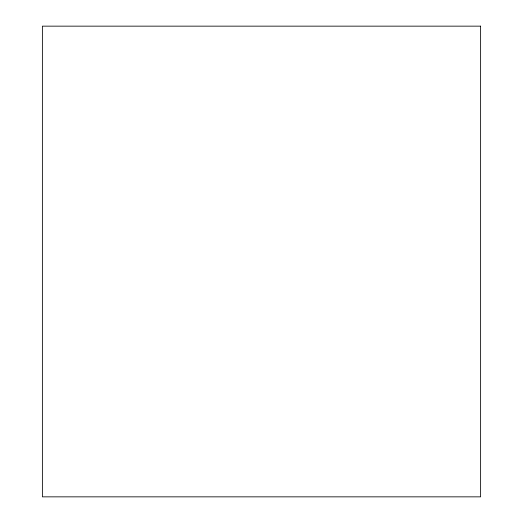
<?xml version="1.0" encoding="UTF-8"?>
<svg xmlns="http://www.w3.org/2000/svg" width="523" height="523" viewBox="0 0 523 523"><rect width="100%" height="100%" fill="white"/><g stroke="black" fill="none" stroke-linecap="round" stroke-linejoin="round"><path stroke-width="0.78" d="M480.617 26.15L42.383 26.15L42.383 496.85L480.617 496.85L480.617 26.15"/></g></svg>
